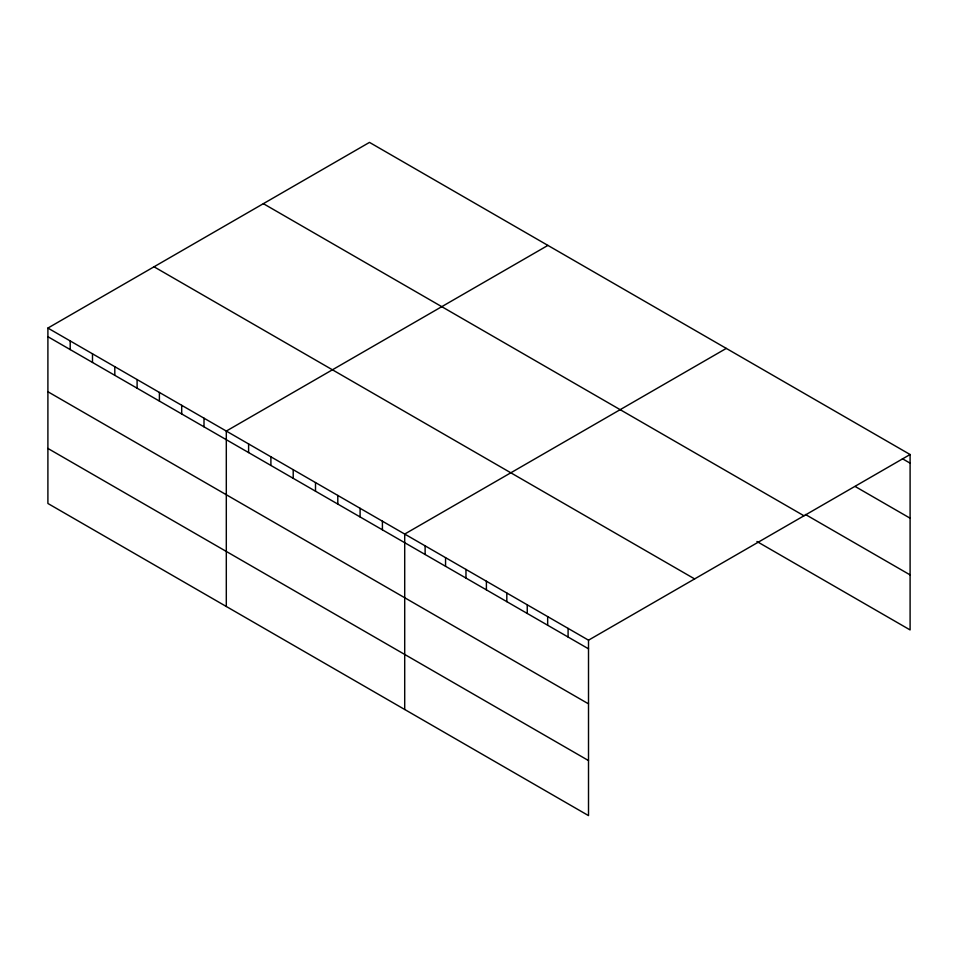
<?xml version="1.0" encoding="UTF-8"?>
<svg xmlns="http://www.w3.org/2000/svg" width="958" height="958" viewBox="0 0 958 958"><rect width="100%" height="100%" fill="white"/><g stroke="black" fill="none" stroke-linecap="round" stroke-linejoin="round"><path stroke-width="1.44" d="M588.511 703.855L588.511 640.183L47.9 328.067L47.9 503.477L588.511 815.605L588.511 703.855L47.9 391.738M756.928 541.498L910.1 629.933L910.1 454.523L369.489 142.395L47.9 328.067M547.892 245.404L226.304 431.064L226.304 606.474M726.296 348.401L404.707 534.061L404.707 709.483M588.511 640.183L910.1 454.523M902.436 458.738L910.1 463.157M855.207 486.508L910.1 518.194M805.427 514.47L910.1 574.896M263.366 203.671L803.978 515.787M154.022 266.791L694.634 578.919M47.9 336.701L588.511 648.817M47.9 448.44L588.511 760.568M568.094 628.4L568.094 637.034M547.665 616.605L547.665 625.239M527.247 604.809L527.247 613.455M506.818 593.026L506.818 601.66M486.401 581.231L486.401 589.865M465.971 569.435L465.971 578.081M445.554 557.652L445.554 566.286M425.124 545.856L425.124 554.49M382.41 521.188L382.41 529.822M360.1 508.315L360.1 516.949M337.803 495.442L337.803 504.076M315.505 482.569L315.505 491.203M293.208 469.695L293.208 478.329M270.898 456.81L270.898 465.456M248.601 443.937L248.601 452.571M204.006 418.191L204.006 426.825M181.697 405.318L181.697 413.952M159.399 392.445L159.399 401.079M137.102 379.572L137.102 388.206M114.804 366.686L114.804 375.332M92.495 353.813L92.495 362.447M70.197 340.94L70.197 349.574"/></g></svg>
